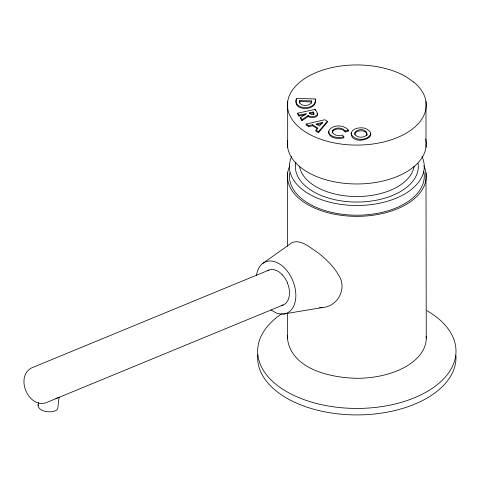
<?xml version="1.0" encoding="UTF-8"?>
<svg xmlns="http://www.w3.org/2000/svg" width="480" height="480" viewBox="0 0 480 480"><rect width="100%" height="100%" fill="white"/><g stroke="black" fill="none" stroke-linecap="round" stroke-linejoin="round"><path stroke-width="0.72" d="M426.156 336.12A69.42 40.08 0 0 1 356.832 378.3C330.84 377.778 291.078 369.348 287.412 338.22L287.454 313.512M287.568 246.288L287.676 172.782M332.184 133.038C332.184 130.56 334.956 129.378 337.056 129.102A5.952 3.438 0 0 1 339.894 129.084L343.104 130.044L345.294 131.958L348.504 131.214L348.504 130.248C343.968 124.536 331.674 124.002 328.626 131.418A9.102 5.256 0 0 0 329.34 133.956C332.946 137.79 339.024 137.994 343.842 136.824L343.842 137.796C338.88 139.26 327.81 138.6 328.932 131.376M299.64 103.134L299.736 100.59L311.586 100.908L311.412 103.308M311.586 100.908C311.838 107.01 298.32 107.088 299.736 100.59M296.406 99.408C292.188 111.918 318.72 111.36 315.204 98.946L296.406 98.436C292.398 110.424 317.31 110.694 315.204 98.946M59.088 397.2L57.822 408.162A9.912 4.866 6.9 0 1 56.088 410.382L53.688 411.384A9.912 4.866 6.9 0 1 48.894 411.798C44.022 411.84 35.976 409.104 38.496 402.714M370.638 134.07C367.62 141.114 354.102 141.114 351.228 133.92M351.228 133.89L351.474 133.05M366.756 135.762L367.008 135.192M306.144 124.044L308.67 125.622L312.552 124.752L317.766 127.998L315.918 130.14L315.918 131.112L318.444 132.69L318.444 131.718L327.33 121.278L324.864 119.736L306.144 124.044L306.144 125.016L308.67 126.588L312.552 125.724L317.766 128.97M318.444 132.69L327.33 122.25L327.33 121.278M332.706 131.316L333.75 130.29M262.77 263.394L292.284 242.442C301.38 239.292 309.756 247.5 317.016 252.012C325.5 258.546 333.534 266.064 338.808 275.502C347.448 288.366 337.74 306.528 322.512 307.53L283.434 314.034M301.968 120.612L300.588 118.518L300.588 117.546L306.492 113.652L298.974 115.092L297.714 113.178L315.186 109.344L317.52 113.388A4.386 2.532 0 0 1 317.076 114.972C314.688 117.012 310.806 117.294 308.166 115.548L301.968 119.64L301.968 120.612L308.166 116.52L308.166 115.548M57.054 397.956L57.564 397.716M268.902 270.09L31.452 367.98C15.162 376.77 27.93 407.91 45.69 402.87L283.146 304.98M55.836 398.454L56.472 398.202M343.842 136.824L342.534 134.952C336.558 138.246 326.148 130.428 337.056 128.13A5.952 3.438 0 0 1 339.894 128.118L343.104 129.078L345.294 130.986L348.504 130.248M316.734 124.752L322.452 123.444M309.618 112.758L313.188 111.978L313.986 113.316L313.902 114.03A1.686 0.972 0 0 1 313.386 114.414L311.184 114.504L309.618 112.758L309.618 113.73L313.188 112.95L314.046 114.54M297.714 113.178L297.714 114.144L298.974 116.064L305.7 114.588M319.596 307.59L322.512 307.53M299.736 101.562L311.586 101.88M315.918 130.14L318.444 131.718M308.166 116.52C310.806 118.266 314.688 117.984 317.076 115.944A4.386 2.532 0 0 0 317.52 114.36M271.002 310.026L276.696 313.188L280.128 314.01A27.756 18.126 67.5 0 0 295.788 293.28A27.756 18.126 67.5 0 0 276.87 262.518A27.756 18.126 67.5 0 0 256.482 275.544M347.568 130.044L347.958 130.458M300.588 117.546L301.968 119.64M317.028 113.184L317.34 113.832M287.442 282.942L288.504 286.038A18.828 12.288 67.6 0 1 285.018 303.912A18.852 12.312 67.5 0 1 281.766 305.394M370.476 133.344L370.632 134.034M354.816 134.766L355.056 133.272L356.868 131.646A5.64 3.258 0 0 1 359.334 130.896C362.172 130.488 366.726 131.136 367.098 134.628M425.988 172.782L426.252 338.214M425.988 101.526L425.988 147.378M345.294 130.986L345.294 131.958M315.186 109.344L315.186 110.316M313.188 111.978L313.188 112.95M312.552 124.752L312.552 125.724M308.67 125.622L308.67 126.588M298.974 115.092L298.974 116.064M287.676 101.526L287.676 147.378M423.882 165.9A69.42 40.08 0 0 1 356.832 216.354A69.42 40.08 0 0 1 289.776 165.9M282.354 274.83A18.906 12.36 67.6 0 1 287.448 282.936M421.968 156.48A67.434 38.934 0 0 1 356.832 205.494A67.434 38.934 0 0 1 291.696 156.48M418.08 163.464A61.476 35.496 0 0 1 355.644 202.044A61.476 35.496 0 0 1 295.842 162.102M423.762 171.534A67.434 38.934 0 0 1 358.008 215.202A67.434 38.934 0 0 1 289.656 172.884M267.624 270.744A18.906 12.348 67.7 0 1 273.24 269.568A18.78 12.27 67.6 0 1 282.33 274.818M414.138 166.212A57.522 33.21 0 0 1 356.838 196.53A57.522 33.21 0 0 1 299.532 166.212M38.154 405.636A9.918 4.836 6 0 1 38.454 404.826M455.934 355.578A99.174 57.258 0 0 1 356.226 414.912A99.174 57.258 0 0 1 257.766 354.888M425.73 139.008A69.42 40.08 0 0 1 358.038 183.96A69.42 40.08 0 0 1 287.676 140.394M287.412 338.214A69.42 40.08 0 0 1 287.58 335.424M426.954 310.686A99.174 57.258 0 0 1 428.448 390.78A99.174 57.258 0 0 1 289.782 393.366A99.174 57.258 0 0 1 282.318 313.386M351.228 132.918C350.562 147.018 382.848 137.874 365.922 128.604A9.09 5.25 0 0 0 361.896 127.818C357.972 127.704 352.536 128.604 351.228 132.918M354.858 132.846L355.296 135.006L357.426 136.518A6.174 3.564 0 0 0 360.216 137.136L361.506 137.148A5.79 3.342 0 0 0 364.278 136.614C370.872 134.184 363.726 127.98 359.334 129.924A5.64 3.258 0 0 0 356.868 130.674L355.428 131.76L354.858 132.846M322.452 122.472L319.416 126.06L316.02 123.948L322.452 122.472M413.694 82.032L405.918 76.68A69.414 40.08 0 0 0 290.94 92.412A69.414 40.08 0 0 0 366.894 144.672A69.414 40.08 0 0 0 413.694 82.032"/></g></svg>
